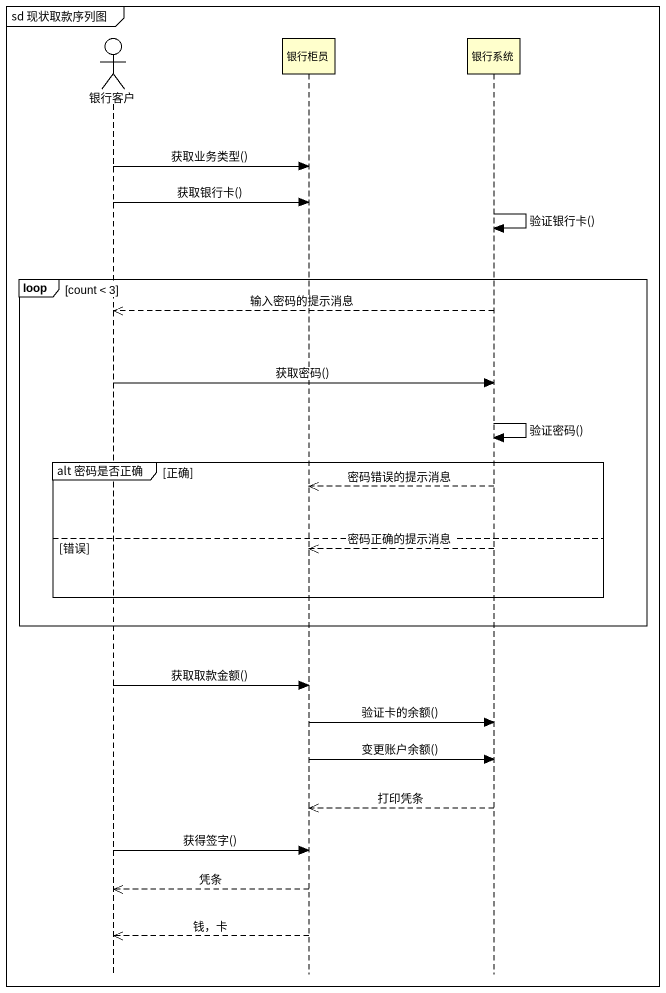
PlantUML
@startuml
mainframe sd 现状取款序列图
hide footbox
actor 银行客户
participant 银行柜员
participant 银行系统

银行客户 -> 银行柜员 : 获取业务类型()
银行客户 -> 银行柜员 : 获取银行卡()
银行系统 -> 银行系统 : 验证银行卡()
loop count < 3
  银行系统 -->> 银行客户 : 输入密码的提示消息
  银行客户 -> 银行系统 : 获取密码()
  银行系统 -> 银行系统 : 验证密码()
  group alt 密码是否正确 [正确]
    银行系统 -->> 银行柜员 : 密码错误的提示消息
  else 错误
    银行系统 -->> 银行柜员 : 密码正确的提示消息
  end
end
银行客户 -> 银行柜员 : 获取取款金额()
银行柜员 -> 银行系统 : 验证卡的余额()
银行柜员 -> 银行系统 : 变更账户余额()
银行系统 -->> 银行柜员 : 打印凭条
银行客户 -> 银行柜员 : 获得签字()
银行柜员 -->> 银行客户 : 凭条
银行柜员 -->> 银行客户 : 钱，卡
@enduml
